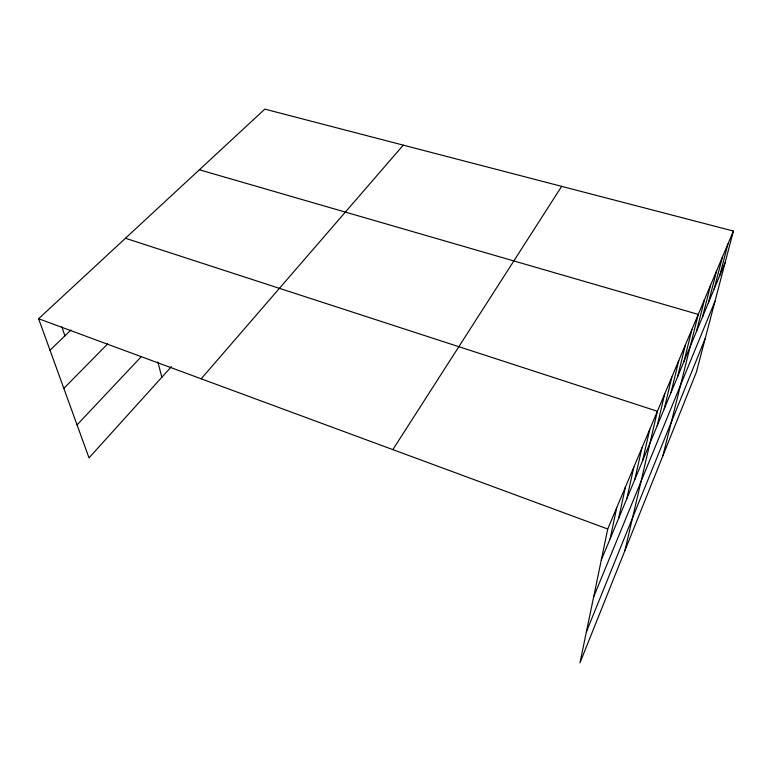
<?xml version="1.0" encoding="UTF-8"?>
<svg xmlns="http://www.w3.org/2000/svg" width="772" height="772" viewBox="0 0 772 772"><rect width="100%" height="100%" fill="white"/><g stroke="black" fill="none" stroke-linecap="round" stroke-linejoin="round"><path stroke-width="1.16" d="M733.4 231.05L607.728 529.013L579.955 662.878L696.402 372.094L733.4 231.05L264.835 109.122L38.6 318.73L89.012 457.883L171.403 366.661M610.102 538.866L616.731 507.658M618.604 518.446L625.426 487.045M626.825 498.693L633.831 467.128M634.787 479.586L641.947 447.885M642.487 461.077L649.792 429.271M624.895 550.658L657.387 411.264L125.45 238.258M657.184 425.787L664.74 393.836M664.2 408.948L671.862 376.948M671.003 392.62L678.762 360.582M677.604 376.765L685.459 344.717M684.011 361.373L691.944 329.335M662.907 455.731L698.245 314.397L199.369 169.772M696.469 331.458L704.547 299.468M702.52 316.925L710.655 284.974M708.407 302.798L716.59 270.904M714.119 289.075L722.351 257.24M719.678 275.72L727.957 243.952M586.392 631.853L705.232 338.416M593.62 597.007L714.968 301.321M601.301 559.999L725.091 262.731M392.842 449.613L561.669 186.361M201.183 378.801L403.264 145.146M77.055 424.889L141.247 356.674M63.835 388.384L107.723 343.839M50.006 350.218L70.879 330.049M38.6 318.73L607.728 529.013M61.828 326.826L64.916 335.82M157.855 361.981L161.85 377.247"/></g></svg>
